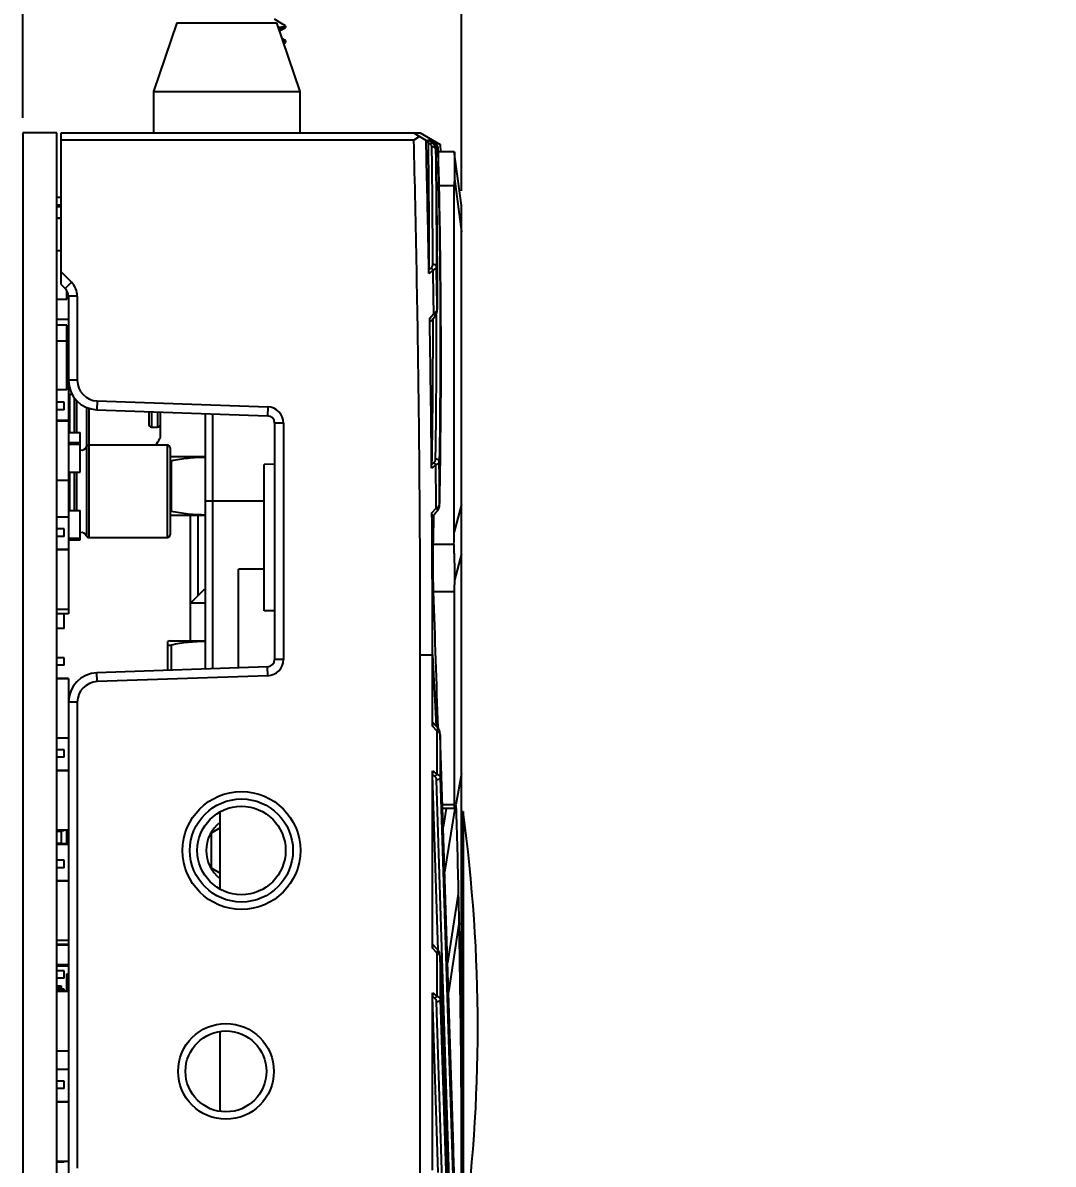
# Model space of a CAD drawing. Header units: millimetres. Extents: x 3299 to 14264, y 1863 to 5555.
# Drawn here: x 4299.9 to 4369.9, y 2769 to 2846.5 of the extents above; entities that cross this region are included whole.
import ezdxf

# ---------------------------------------------------------------- set-up
doc = ezdxf.new("R2010")
doc.units = ezdxf.units.MM
doc.layers.add('02___PRT_ALL_AXES', color=7, linetype='Continuous')
doc.layers.add('细实线', color=7, linetype='Continuous', lineweight=18)
doc.styles.add('工程字', font='gbenor.shx', dxfattribs={"bigfont": 'gbcbig.shx'})
doc.dimstyles.new('ISO-200', dxfattribs={"dimtxt": 15, "dimasz": 5, "dimexe": 2, "dimexo": 1, "dimgap": 2, "dimtad": 1, "dimdsep": 46, "dimtxsty": '工程字', "dimcen": 2.5, "dimclrd": 3, "dimclre": 3, "dimclrt": 6, "dimadec": 0, "dimazin": 0, "dimtfac": 1, "dimtmove": 0, "dimatfit": 3, "dimfxl": 1, "dimarcsym": 0})

# ---------------------------------------------------------------- blocks, each defined once
blk = doc.blocks.new('*D155')
at = {"layer": 'Defpoints', "color": 0, "transparency": 16777216}
for p in [(4329.687, 2868.247), (4299.887, 2839.023), (4329.687, 2834.067)]:
    blk.add_point(p, dxfattribs=at)
at = {"layer": '细实线', "color": 3, "lineweight": -2, "transparency": 16777216}
for p, q in [((4299.887, 2840.023), (4299.887, 2870.247)), ((4329.687, 2835.067), (4329.687, 2870.247)), ((4304.887, 2868.247), (4324.687, 2868.247)), ((4329.687, 2868.247), (4365.299, 2868.247))]:
    blk.add_line(p, q, dxfattribs=at)
at = {"layer": '细实线', "color": 3, "transparency": 16777216}
for points in [[(4304.887, 2869.08), (4304.887, 2867.414), (4299.887, 2868.247)], [(4324.687, 2869.08), (4324.687, 2867.414), (4329.687, 2868.247)]]:
    blk.add_solid(points, dxfattribs=at)
at = {"layer": '细实线', "color": 6, "lineweight": 5, "transparency": 16777216, "insert": (4349.993, 2877.747), "char_height": 15, "attachment_point": 5, "style": '工程字'}
blk.add_mtext('29.8', dxfattribs=at)

msp = doc.modelspace()

# ---------------------------------------------------------------- linework, layer by layer
at = {"color": 7, "linetype": 'Continuous'}
for p, q in [((4310.34718, 2846.48406), (4308.76245, 2841.82311)), ((4310.34718, 2846.48406), (4317.12773, 2846.48406)), ((4317.12773, 2846.48406), (4318.71245, 2841.82311)), ((4317.73745, 2846.27311), (4317.72487, 2846.28769)), ((4317.72487, 2846.15853), (4317.73745, 2846.17311)), ((4317.72487, 2845.28769), (4317.48773, 2845.42524)), ((4317.60254, 2845.08757), (4317.72487, 2845.15853)), ((4317.73745, 2845.27311), (4317.72487, 2845.28769)), ((4317.72487, 2845.15853), (4317.73745, 2845.17311)), ((4308.76245, 2841.82311), (4318.71245, 2841.82311)), ((4299.88745, 2839.02311), (4299.88745, 2501.52311)), ((4302.18745, 2839.02311), (4299.88745, 2839.02311)), ((4302.18745, 2501.52311), (4302.18745, 2839.02311)), ((4302.48745, 2828.72311), (4302.48745, 2839.02311)), ((4302.48745, 2839.02311), (4326.88745, 2839.02311)), ((4326.44984, 2839.02311), (4326.84057, 2838.77311)), ((4326.84057, 2838.77311), (4326.44984, 2838.52311)), ((4327.27636, 2838.50312), (4326.84057, 2838.77311)), ((4326.88745, 2839.02311), (4328.22867, 2838.21123)), ((4326.44984, 2838.52311), (4302.48745, 2838.52311)), ((4327.27636, 2838.50311), (4327.4103, 2838.50657)), ((4327.40938, 2838.32993), (4327.55824, 2838.23627)), ((4327.4103, 2838.50657), (4327.69118, 2838.32973)), ((4327.4491, 2838.50771), (4327.56008, 2838.51156)), ((4327.72938, 2838.33096), (4327.4491, 2838.50771)), ((4327.56008, 2838.51156), (4327.70162, 2838.42344)), ((4327.58725, 2838.5127), (4327.71242, 2838.52373)), ((4327.69002, 2838.4487), (4327.58725, 2838.5127)), ((4327.78376, 2838.39031), (4327.69002, 2838.4487)), ((4327.77242, 2838.39738), (4327.69002, 2838.4487)), ((4327.72938, 2838.33096), (4327.69118, 2838.32973)), ((4327.70162, 2838.42344), (4327.84328, 2838.33525)), ((4327.70162, 2838.42344), (4327.76433, 2838.38441)), ((4327.71242, 2838.52373), (4327.71702, 2838.43189)), ((4327.72938, 2838.33096), (4327.73059, 2838.33022)), ((4327.76433, 2838.38441), (4327.84328, 2838.33525)), ((4327.78376, 2838.39031), (4327.77242, 2838.39738)), ((4327.87019, 2838.33647), (4327.78376, 2838.39031)), ((4327.87019, 2838.33647), (4327.84328, 2838.33525)), ((4327.96189, 2837.92174), (4327.92374, 2837.92012)), ((4327.96208, 2837.92175), (4327.96223, 2837.91792)), ((4327.96223, 2837.91792), (4327.96223, 2837.91791)), ((4328.07792, 2837.93319), (4328.07813, 2837.92752)), ((4328.10529, 2837.92915), (4328.07813, 2837.92752)), ((4328.10529, 2837.92915), (4328.10541, 2837.92647)), ((4328.10598, 2837.90357), (4328.10529, 2837.92915)), ((4328.10585, 2837.90357), (4328.10529, 2837.92915)), ((4328.22867, 2838.21123), (4328.25337, 2837.71731)), ((4329.19713, 2837.71731), (4328.10946, 2837.71731)), ((4329.19713, 2837.71731), (4329.19727, 2837.71678)), ((4329.68745, 2834.06751), (4329.19727, 2837.71678)), ((4329.20542, 2835.8892), (4329.68745, 2832.30066)), ((4329.18745, 2835.40381), (4328.15427, 2835.40381)), ((4329.18745, 2811.90583), (4329.18745, 2835.40381)), ((4302.48745, 2834.61221), (4302.18745, 2834.61221)), ((4302.48745, 2834.10421), (4302.18745, 2834.10421)), ((4302.48745, 2833.97704), (4302.18745, 2833.97704)), ((4329.68745, 2506.47879), (4329.68745, 2834.06743)), ((4302.48745, 2833.21513), (4302.18745, 2833.21513)), ((4302.48745, 2833.18973), (4302.18745, 2833.18973)), ((4302.48745, 2831.0043), (4302.18745, 2831.0043)), ((4328.03671, 2830.61966), (4328.0359, 2827.01594)), ((4328.26388, 2829.13053), (4328.24546, 2830.69585)), ((4328.26916, 2829.13057), (4328.25085, 2830.6959)), ((4302.48745, 2829.57164), (4303.19205, 2828.86704)), ((4327.61951, 2829.84668), (4327.47081, 2829.72296)), ((4327.75206, 2829.68928), (4327.4731, 2829.45719)), ((4302.48745, 2828.72311), (4302.76778, 2828.44278)), ((4303.19205, 2828.86704), (4302.76778, 2828.44278)), ((4302.88746, 2827.7023), (4302.18745, 2827.7023)), ((4302.88746, 2827.7023), (4302.88746, 2828.28273)), ((4302.98745, 2827.91245), (4302.98746, 2806.34092)), ((4303.58745, 2827.91245), (4302.98745, 2827.91245)), ((4303.58745, 2827.91245), (4303.58745, 2822.20449)), ((4328.03569, 2827.02223), (4328.0359, 2827.01596)), ((4302.98746, 2826.34089), (4302.18745, 2826.34089)), ((4327.52592, 2826.42647), (4327.80452, 2826.74888)), ((4327.95827, 2826.67998), (4327.95837, 2826.54998)), ((4327.96367, 2826.67999), (4327.96405, 2826.54999)), ((4302.88746, 2825.9497), (4302.18745, 2825.9497)), ((4302.88746, 2821.55542), (4302.88746, 2825.9497)), ((4302.88746, 2824.85742), (4302.18745, 2824.85742)), ((4302.98746, 2824.46513), (4302.88746, 2824.46513)), ((4302.98746, 2824.43973), (4302.88746, 2824.43973)), ((4302.98746, 2823.21513), (4302.88746, 2823.21513)), ((4302.98746, 2823.18973), (4302.88746, 2823.18973)), ((4302.88746, 2821.55542), (4302.18745, 2821.55542)), ((4303.58745, 2822.20449), (4302.98745, 2822.20449)), ((4328.28503, 2821.12861), (4328.2913, 2822.1646)), ((4328.28951, 2821.12859), (4328.29378, 2822.16459)), ((4302.68745, 2820.71722), (4302.18745, 2820.71722)), ((4302.68745, 2820.20922), (4302.68745, 2820.71722)), ((4302.98746, 2821.25394), (4303.22984, 2821.25394)), ((4303.08745, 2818.65394), (4303.08745, 2821.25394)), ((4303.37511, 2821.02264), (4303.37511, 2818.65394)), ((4303.56142, 2818.65394), (4303.56142, 2820.80366)), ((4304.9386, 2820.80534), (4304.91766, 2820.20571)), ((4304.9386, 2820.80534), (4316.52584, 2820.4007)), ((4302.68745, 2820.20922), (4302.18745, 2820.20922)), ((4304.21349, 2820.36275), (4304.21349, 2811.64801)), ((4304.3998, 2811.52074), (4304.3998, 2820.29371)), ((4304.91766, 2820.20571), (4316.5049, 2819.80107)), ((4308.43745, 2820.08279), (4308.43745, 2819.22311)), ((4308.63745, 2820.07581), (4308.63745, 2819.02311)), ((4309.03745, 2820.06184), (4309.03745, 2819.02311)), ((4312.28745, 2802.59787), (4312.28745, 2819.94835)), ((4316.52584, 2820.4007), (4316.5049, 2819.80107)), ((4302.98746, 2819.46513), (4302.18745, 2819.46513)), ((4302.98746, 2819.43973), (4302.18745, 2819.43973)), ((4312.78745, 2802.61533), (4312.78745, 2819.93089)), ((4316.98745, 2819.30137), (4316.98745, 2803.24484)), ((4317.58745, 2819.30137), (4316.98745, 2819.30137)), ((4317.58745, 2819.30137), (4317.58745, 2803.24484)), ((4302.98746, 2818.65394), (4303.78745, 2818.65394)), ((4303.78745, 2815.97074), (4303.78745, 2818.65394)), ((4303.78745, 2817.97074), (4302.98746, 2817.97074)), ((4302.98746, 2817.87074), (4303.78745, 2817.87074)), ((4304.3998, 2817.82074), (4309.68745, 2817.82074)), ((4309.68745, 2817.82074), (4309.68745, 2811.52074)), ((4309.88745, 2817.62074), (4309.88745, 2811.72074)), ((4309.88845, 2817.03901), (4309.88745, 2817.03901)), ((4309.88745, 2817.02311), (4312.28745, 2817.02311)), ((4309.88845, 2817.03901), (4309.88845, 2812.29651)), ((4309.88745, 2816.72311), (4309.95889, 2816.72311)), ((4309.95889, 2816.72311), (4309.95889, 2813.32311)), ((4327.93936, 2816.46137), (4327.65534, 2816.23081)), ((4327.80849, 2816.61999), (4327.65636, 2816.49651)), ((4302.98746, 2815.40113), (4302.18745, 2815.40113)), ((4302.98746, 2815.97074), (4303.78745, 2815.97074)), ((4303.08745, 2813.37074), (4303.08745, 2815.97074)), ((4303.37511, 2815.97074), (4303.37511, 2813.37074)), ((4303.56142, 2813.37074), (4303.56142, 2815.97074)), ((4312.28745, 2814.02311), (4316.28745, 2814.02311)), ((4328.2004, 2813.79121), (4328.20183, 2813.88794)), ((4328.2004, 2813.79121), (4328.20224, 2813.88793)), ((4328.2004, 2813.79121), (4328.20062, 2813.78314)), ((4328.20062, 2813.78314), (4328.20062, 2813.78312)), ((4329.68745, 2813.76699), (4329.18745, 2811.90583)), ((4302.98746, 2813.37074), (4303.78745, 2813.37074)), ((4303.78745, 2811.37074), (4303.78745, 2813.37074)), ((4309.95889, 2813.32311), (4309.88745, 2813.32311)), ((4312.28745, 2813.02311), (4309.88845, 2813.02311)), ((4311.28745, 2804.52311), (4311.28745, 2813.02311)), ((4311.78745, 2807.57311), (4311.78745, 2813.02311)), ((4312.27745, 2813.02311), (4312.27745, 2808.02311)), ((4327.67946, 2813.19988), (4327.96397, 2813.52112)), ((4302.98746, 2812.90113), (4302.18745, 2812.90113)), ((4309.88745, 2812.29651), (4309.88845, 2812.29651)), ((4302.68745, 2812.11221), (4302.18745, 2812.11221)), ((4302.68745, 2811.60421), (4302.18745, 2811.60421)), ((4302.68745, 2811.60421), (4302.68745, 2812.11221)), ((4303.78745, 2811.47074), (4302.98746, 2811.47074)), ((4304.3998, 2811.52074), (4309.68745, 2811.52074)), ((4302.98746, 2810.71513), (4302.18745, 2810.71513)), ((4302.98746, 2810.68973), (4302.18745, 2810.68973)), ((4302.98746, 2811.37074), (4303.78745, 2811.37074)), ((4329.17304, 2811.06473), (4327.77053, 2811.06473)), ((4329.68745, 2810.41224), (4329.20815, 2808.62814)), ((4314.53745, 2802.67644), (4314.53745, 2809.37311)), ((4316.28745, 2809.37311), (4314.53758, 2809.37311)), ((4311.28745, 2807.07311), (4312.23745, 2808.02311)), ((4312.28745, 2808.02311), (4312.23745, 2808.02311)), ((4329.18745, 2807.84093), (4327.78821, 2807.84093)), ((4329.18745, 2807.84093), (4329.18745, 2793.36433)), ((4312.28745, 2807.07311), (4311.28745, 2807.07311)), ((4302.98746, 2806.65113), (4302.18745, 2806.65113)), ((4302.98746, 2806.34092), (4302.18745, 2806.34092)), ((4302.68745, 2805.35039), (4302.68745, 2806.34092)), ((4302.68745, 2805.35039), (4302.18745, 2805.35039)), ((4309.88745, 2804.52311), (4309.73745, 2804.46686)), ((4309.73745, 2802.50882), (4309.73745, 2804.46678)), ((4309.88745, 2804.52311), (4312.28745, 2804.52311)), ((4309.73745, 2804.22311), (4309.95889, 2804.22311)), ((4309.95889, 2804.22311), (4309.95889, 2802.51656)), ((4302.68745, 2803.36221), (4302.18745, 2803.36221)), ((4302.68745, 2802.85421), (4302.68745, 2803.36221)), ((4317.58745, 2803.24484), (4316.98745, 2803.24484)), ((4326.88745, 2536.97882), (4326.88745, 2803.5674)), ((4326.88745, 2803.5674), (4327.71242, 2803.5674)), ((4327.71242, 2798.71694), (4327.71242, 2803.5674)), ((4327.71242, 2803.5674), (4327.95458, 2798.72435)), ((4302.68745, 2802.85421), (4302.18745, 2802.85421)), ((4316.5049, 2802.74515), (4304.91766, 2802.34051)), ((4304.9386, 2801.74088), (4304.91766, 2802.34051)), ((4316.52584, 2802.14552), (4304.9386, 2801.74088)), ((4316.52584, 2802.14552), (4316.5049, 2802.74515)), ((4302.98746, 2801.96513), (4302.18745, 2801.96513)), ((4302.98746, 2801.93973), (4302.18745, 2801.93973)), ((4302.98746, 2801.96513), (4302.98746, 2761.65113)), ((4303.58745, 2800.34173), (4302.98745, 2800.34173)), ((4303.58745, 2800.34173), (4303.58745, 2768.70449)), ((4328.00148, 2798.39681), (4327.71242, 2798.71694)), ((4328.06879, 2798.59786), (4327.72356, 2798.98021)), ((4328.00148, 2798.39681), (4328.00148, 2795.45976)), ((4328.09311, 2798.59868), (4328.09424, 2798.56421)), ((4302.98746, 2797.90113), (4302.18745, 2797.90113)), ((4328.24194, 2798.12963), (4328.24216, 2798.13918)), ((4328.24194, 2798.12963), (4328.24194, 2795.22127)), ((4329.11277, 2770.79103), (4328.24194, 2798.12963)), ((4329.11299, 2770.80058), (4328.24216, 2798.13919)), ((4302.68745, 2797.11221), (4302.18745, 2797.11221)), ((4302.68745, 2796.60421), (4302.68745, 2797.11221)), ((4302.68745, 2796.60421), (4302.18745, 2796.60421)), ((4302.98746, 2795.71513), (4302.18745, 2795.71513)), ((4302.98746, 2795.68973), (4302.18745, 2795.68973)), ((4327.71242, 2783.64155), (4327.71242, 2795.6886)), ((4327.71242, 2795.6886), (4328.00148, 2795.45976)), ((4328.09693, 2783.48514), (4327.71667, 2795.42296)), ((4327.71667, 2795.42296), (4327.87227, 2795.29977)), ((4328.24194, 2795.22127), (4329.12538, 2767.48656)), ((4329.68745, 2795.49413), (4329.30601, 2793.36433)), ((4327.96846, 2795.06129), (4328.8519, 2767.32657)), ((4313.28745, 2787.65203), (4313.28745, 2792.89419)), ((4329.18745, 2793.36433), (4328.39425, 2793.36433)), ((4329.22601, 2793.13298), (4328.40162, 2793.13298)), ((4328.64396, 2793.13298), (4328.44219, 2791.85954)), ((4329.2332, 2793.13184), (4328.53943, 2788.80667)), ((4302.98746, 2791.65113), (4302.18745, 2791.65113)), ((4302.68745, 2791.60421), (4302.18745, 2791.60421)), ((4302.18745, 2791.57572), (4302.48745, 2791.57572)), ((4302.48745, 2791.60421), (4302.48745, 2790.71513)), ((4302.68745, 2791.60421), (4302.68745, 2791.65113)), ((4302.88745, 2790.71513), (4302.88745, 2791.65113)), ((4313.28745, 2791.80309), (4312.68745, 2791.45668)), ((4312.68745, 2791.45668), (4312.68745, 2789.08954)), ((4302.18745, 2790.77572), (4302.48745, 2790.77572)), ((4302.98746, 2790.71513), (4302.18745, 2790.71513)), ((4302.98746, 2790.68973), (4302.18745, 2790.68973)), ((4302.68745, 2789.61221), (4302.18745, 2789.61221)), ((4302.68745, 2789.10421), (4302.18745, 2789.10421)), ((4302.68745, 2789.10421), (4302.68745, 2789.61221)), ((4312.68745, 2789.08954), (4313.28745, 2788.74313)), ((4302.98746, 2788.21513), (4302.18745, 2788.21513)), ((4302.98746, 2788.18973), (4302.18745, 2788.18973)), ((4329.46604, 2787.32139), (4328.73551, 2782.65103)), ((4329.50625, 2785.29573), (4328.79915, 2780.65323)), ((4329.68745, 2785.29573), (4329.50625, 2785.29573)), ((4302.98746, 2784.15113), (4302.18745, 2784.15113)), ((4302.98745, 2783.8867), (4302.18745, 2783.8867)), ((4302.18745, 2783.85741), (4302.98745, 2783.85741)), ((4328.00148, 2783.32142), (4327.71242, 2783.64155)), ((4328.06879, 2783.52247), (4327.72356, 2783.90482)), ((4328.00148, 2783.32142), (4328.00148, 2780.38437)), ((4328.24194, 2783.05424), (4328.24216, 2783.06379)), ((4328.24194, 2783.05424), (4328.24194, 2780.14588)), ((4329.11277, 2755.71564), (4328.24194, 2783.05424)), ((4329.11299, 2755.72519), (4328.24216, 2783.06381)), ((4302.98745, 2782.51599), (4302.18745, 2782.51599)), ((4302.18745, 2782.44528), (4302.98745, 2782.44528)), ((4302.68745, 2782.11221), (4302.18745, 2782.11221)), ((4302.68745, 2781.60421), (4302.68745, 2782.11221)), ((4302.68745, 2781.60421), (4302.18745, 2781.60421)), ((4302.88745, 2780.71513), (4302.88745, 2781.8867)), ((4302.88745, 2781.8867), (4302.98745, 2781.8867)), ((4302.18745, 2781.0867), (4302.48745, 2781.0867)), ((4302.18745, 2780.9867), (4302.48745, 2780.9867)), ((4302.68745, 2780.86221), (4302.18745, 2780.86221)), ((4302.98746, 2780.71513), (4302.18745, 2780.71513)), ((4302.98746, 2780.68973), (4302.18745, 2780.68973)), ((4302.48745, 2781.0867), (4302.48745, 2780.86221)), ((4302.68745, 2780.71513), (4302.68745, 2780.86221)), ((4327.71242, 2768.56616), (4327.71242, 2780.61321)), ((4327.71242, 2780.61321), (4328.00148, 2780.38437)), ((4328.09693, 2768.40975), (4327.71667, 2780.34757)), ((4327.71667, 2780.34757), (4327.87227, 2780.22438)), ((4327.96846, 2779.9859), (4328.8519, 2752.25118)), ((4328.24194, 2780.14588), (4329.12538, 2752.41117)), ((4313.28745, 2772.55572), (4313.28745, 2777.9905)), ((4302.98746, 2776.65113), (4302.18745, 2776.65113)), ((4302.98746, 2775.40113), (4302.18745, 2775.40113)), ((4302.68745, 2774.61221), (4302.18745, 2774.61221)), ((4302.68745, 2774.10421), (4302.68745, 2774.61221)), ((4302.68745, 2774.10421), (4302.18745, 2774.10421)), ((4302.98746, 2773.21513), (4302.18745, 2773.21513)), ((4302.98746, 2773.18973), (4302.18745, 2773.18973)), ((4329.11277, 2770.79103), (4329.11299, 2770.80058)), ((4329.12508, 2770.40443), (4329.11277, 2770.79103)), ((4329.12561, 2770.40445), (4329.11299, 2770.80058)), ((4329.12538, 2770.3949), (4329.12508, 2770.40443)), ((4329.12538, 2770.3949), (4329.12508, 2770.40443)), ((4329.12538, 2770.3949), (4329.12561, 2770.40445)), ((4329.12538, 2770.3949), (4329.12538, 2767.48656)), ((4302.98746, 2769.15113), (4302.18745, 2769.15113)), ((4302.68745, 2769.10421), (4302.18745, 2769.10421)), ((4302.68745, 2769.10421), (4302.68745, 2769.15113))]:
    msp.add_line(p, q, dxfattribs=at)
for points in [[(4317.72487, 2846.28769), (4317.45727, 2846.44291), (4317.15724, 2846.61712), (4316.97493, 2846.72311)], [(4317.31857, 2845.92278), (4317.45225, 2846.0004), (4317.72487, 2846.15853)], [(4327.96223, 2837.91791), (4327.95603, 2837.98824), (4327.9346, 2838.07336), (4327.89882, 2838.15293), (4327.84995, 2838.22467), (4327.78956, 2838.28661), (4327.73059, 2838.33022)], [(4327.96208, 2837.92175), (4327.94336, 2837.92094), (4327.92374, 2837.92012)], [(4328.03671, 2830.61966), (4328.01182, 2834.30704), (4327.96223, 2837.91792)], [(4328.10529, 2837.92915), (4328.09214, 2837.92834), (4328.07813, 2837.92752)], [(4328.20062, 2813.78314), (4328.29274, 2821.79966), (4328.26085, 2829.90124), (4328.10541, 2837.92647)], [(4327.8732, 2826.54992), (4327.91394, 2826.60296), (4327.96217, 2826.68675), (4327.99859, 2826.77828), (4328.02328, 2826.87746), (4328.03518, 2826.98493), (4328.0359, 2827.01594)], [(4327.53761, 2826.16166), (4327.61732, 2826.25384), (4327.77272, 2826.43362), (4327.87322, 2826.54994)], [(4328.03193, 2813.32093), (4328.07297, 2813.37297), (4328.1222, 2813.45583), (4328.15985, 2813.54661), (4328.18594, 2813.64521), (4328.19943, 2813.75228), (4328.20062, 2813.78312)], [(4327.6908, 2812.93584), (4327.77123, 2813.02659), (4327.92943, 2813.20517), (4328.03195, 2813.32094)], [(4328.24216, 2798.13919), (4328.23981, 2798.17992), (4328.21994, 2798.30246), (4328.18344, 2798.41407), (4328.13159, 2798.51455), (4328.06877, 2798.59788)], [(4328.24216, 2783.06381), (4328.23981, 2783.10453), (4328.21994, 2783.22708), (4328.18344, 2783.33869), (4328.13159, 2783.43917), (4328.06877, 2783.52249)], [(4329.68738, 2735.499), (4329.62249, 2747.1105), (4329.43438, 2758.7993), (4329.12561, 2770.40445)]]:
    msp.add_lwpolyline(points, dxfattribs=at)
for centre, radius in [((4314.73745, 2790.27311), 4), ((4314.73745, 2790.27311), 3.5), ((4313.68745, 2775.27311), 3.25), ((4313.68745, 2775.27311), 2.75)]:
    msp.add_circle(centre, radius, dxfattribs=at)
for centre, radius, start, end in [((4327.46545, 2837.91012), 0.49675, 48.540424, 57.9061796), ((4327.46641, 2837.91123), 0.49528, 43.4399912, 48.5380532), ((4327.46557, 2837.91042), 0.49645, 38.622425, 43.4417266), ((4327.46554, 2837.91042), 0.49647, 32.4077176, 38.6197906), ((4327.60771, 2837.91341), 0.49788, 48.1567872, 58.1830025), ((4327.46517, 2837.91016), 0.49692, 28.9220804, 32.4105777), ((4327.46409, 2837.90969), 0.4981, 16.7509308, 19.4988118), ((4327.46335, 2837.9095), 0.49886, 9.9798235, 16.748422), ((4327.46153, 2837.90924), 0.50071, 2.542977, 9.9720173), ((4327.4633, 2837.90935), 0.49893, 1.4236696, 2.5398935), ((4327.60476, 2837.91286), 0.5008, 1.8641243, 11.2402833), ((2929.81072, 2803.27905), 1398.19079, 0.96180358, 1.08231625), ((2930.08281, 2803.00037), 1398.15926, 0.98445061, 1.10380637), ((4302.23745, 2827.91245), 1.35, 0, 45), ((3805.92785, 2823.80158), 522.36849, 359.8204477, 0.5845186), ((4302.23745, 2827.91245), 0.75, 0, 45), ((4304.98745, 2822.20449), 2, 180, 268), ((4304.98745, 2822.20449), 1.4, 180, 268), ((3806.08614, 2823.80107), 522.2102, 358.9122862, 359.7067798), ((4316.48745, 2819.30137), 1.1, 0, 88), ((4308.63745, 2819.22311), 0.2, 180, 270), ((4309.03745, 2819.22311), 0.2, 270, 0), ((4316.48745, 2819.30137), 0.5, 0, 88), ((4303.88745, 2817.82074), 0.35, 253.3025037, 338.6763137), ((4304.3998, 2817.62074), 0.2, 90, 158.6763137), ((4309.68745, 2817.62074), 0.2, 0, 90), ((2931.27514, 2803.2979), 1396.72625, 0.41937542, 0.53999272), ((2931.52222, 2803.01944), 1396.71972, 0.44188047, 0.56134347), ((4328.00062, 2813.80307), 0.20014, 354.4099908, 356.6036785), ((2931.75732, 2803.60882), 1395.95511, 359.99830008, 0.39366001), ((4303.88745, 2811.52074), 0.35, 21.3236863, 106.6974963), ((4304.3998, 2811.72074), 0.2, 201.3236863, 270), ((4309.68745, 2811.72074), 0.2, 270, 0), ((4316.48745, 2803.24484), 0.5, 272, 0), ((4316.48745, 2803.24484), 1.1, 272, 0), ((4304.98745, 2800.34173), 2, 92, 180), ((4304.98745, 2800.34173), 1.4, 92, 180), ((4314.73745, 2790.27311), 2.4, 127.3955681, 232.6044319)]:
    msp.add_arc(centre, radius, start, end, dxfattribs=at)
for centre, major_axis, ratio, start_param, end_param in [((4331.68745, 2832.71731), (-1.59384, 4.96157), 0.38819452, 0.75953284, 0.87950264), ((3627.42656, 2826.75193), (700.27528, -18.5784), 0.86312135, 6.28796839, 6.29126123), ((4323.59728, 2806.54271), (2.77391, 12.66761), 0.38313405, -1.12340547, -1.05156574), ((4329.68745, 2809.45283), (0.274, 2.99976), 0.13942482, -4.42117213, -4.13242259), ((3624.38996, 2887.48402), (-119.49271, 2727.48957), 0.25633082, -1.61461826, -1.61122829), ((4327.7305, 2798.52486), (-0.00763, 0.45572), 0.03597001, -0.04117966, 1.1351157), ((4327.7305, 2795.55129), (-0.00642, 0.38747), 0.04362473, 1.20784204, 1.90765522), ((4329.27079, 2793.63298), (0.04567, 0.49996), 0.13942482, -4.13242259, -2.12529395), ((4327.7305, 2783.44948), (-0.00763, 0.45572), 0.03597001, -0.04117966, 1.1351157), ((4327.7305, 2780.4759), (-0.00642, 0.38747), 0.04362473, 1.20784204, 1.90765522)]:
    msp.add_ellipse(centre, major_axis=major_axis, ratio=ratio, start_param=start_param, end_param=end_param, dxfattribs=at)
for points, knots in [([(4317.23141, 2846.17932), (4317.27008, 2846.18301), (4317.34272, 2846.1903), (4317.44436, 2846.20188), (4317.51993, 2846.21189), (4317.57289, 2846.22005), (4317.60691, 2846.22587), (4317.63705, 2846.23169), (4317.66327, 2846.23749), (4317.68554, 2846.24327), (4317.70383, 2846.24903), (4317.71649, 2846.25408), (4317.72452, 2846.25824), (4317.72914, 2846.26115), (4317.73277, 2846.26406), (4317.73542, 2846.26701), (4317.73707, 2846.27001), (4317.73745, 2846.27212), (4317.73745, 2846.27311)], [0, 0, 0, 0, 0.22354383, 0.42011261, 0.58868286, 0.66219498, 0.72842863, 0.78732567, 0.83883946, 0.88294314, 0.91966501, 0.94913338, 0.96123456, 0.97165656, 0.98050414, 0.9879516, 0.99429306, 1, 1, 1, 1]), ([(4317.2691, 2846.08298), (4317.29944, 2846.08598), (4317.35707, 2846.09193), (4317.43875, 2846.1013), (4317.51094, 2846.11064), (4317.57337, 2846.11996), (4317.62585, 2846.12925), (4317.6632, 2846.13734), (4317.68788, 2846.14401), (4317.7026, 2846.14868), (4317.71473, 2846.15333), (4317.72181, 2846.15676), (4317.72486, 2846.15853)], [0, 0, 0, 0, 0.19741327, 0.375047, 0.53229799, 0.66863086, 0.78370144, 0.87725679, 0.91592712, 0.94921342, 0.97719077, 1, 1, 1, 1]), ([(4317.56877, 2845.21949), (4317.58187, 2845.22159), (4317.6064, 2845.22574), (4317.64057, 2845.23238), (4317.6696, 2845.23899), (4317.6905, 2845.24474), (4317.70455, 2845.24944), (4317.71319, 2845.25277), (4317.72052, 2845.25609), (4317.72655, 2845.25941), (4317.73129, 2845.26273), (4317.73475, 2845.26608), (4317.73693, 2845.26952), (4317.73745, 2845.27197), (4317.73745, 2845.27311)], [0, 0, 0, 0, 0.21933082, 0.41111311, 0.5751518, 0.71136803, 0.76911794, 0.82005432, 0.86430118, 0.90205731, 0.93365473, 0.95967514, 0.98117364, 1, 1, 1, 1]), ([(4317.60343, 2845.12536), (4317.61757, 2845.1279), (4317.64326, 2845.13286), (4317.67354, 2845.13997), (4317.69374, 2845.1458), (4317.70596, 2845.14991), (4317.71619, 2845.15401), (4317.72222, 2845.157), (4317.72486, 2845.15853)], [0, 0, 0, 0, 0.34119581, 0.62134498, 0.738494, 0.84047564, 0.92751418, 1, 1, 1, 1]), ([(4326.88745, 2803.5674), (4326.88745, 2809.39258), (4326.81451, 2821.04574), (4326.59567, 2832.69707), (4326.44984, 2838.52311)], [0, 0, 0, 0, 0.49988494, 1, 1, 1, 1]), ([(4327.4731, 2829.45719), (4327.45915, 2830.21094), (4327.40087, 2833.2264), (4327.33285, 2836.24168), (4327.27634, 2838.50311)], [0, 0, 0, 0, 0.24995924, 1, 1, 1, 1]), ([(4327.40938, 2838.32999), (4327.4092, 2838.34194), (4327.40888, 2838.36493), (4327.40853, 2838.39786), (4327.40836, 2838.42334), (4327.40832, 2838.44196), (4327.40833, 2838.45441), (4327.4084, 2838.46575), (4327.4085, 2838.47587), (4327.40866, 2838.4847), (4327.40887, 2838.49213), (4327.40909, 2838.4974), (4327.40931, 2838.50084), (4327.40947, 2838.50282), (4327.40964, 2838.50437), (4327.40984, 2838.50553), (4327.40999, 2838.50618), (4327.41019, 2838.50657), (4327.4103, 2838.50657)], [0, 0, 0, 0, 0.20282547, 0.39016138, 0.5589598, 0.63541822, 0.70604156, 0.77034702, 0.82781768, 0.87793583, 0.92016248, 0.953944, 0.96749735, 0.97874159, 0.98762513, 0.99410536, 0.99816906, 1, 1, 1, 1]), ([(4327.40938, 2838.32999), (4327.42041, 2837.61279), (4327.45862, 2834.74394), (4327.47319, 2831.87477), (4327.47081, 2829.72296)], [0, 0, 0, 0, 0.25000484, 1, 1, 1, 1]), ([(4327.69118, 2838.32973), (4327.68978, 2838.33052), (4327.68664, 2838.33176), (4327.6814, 2838.33244), (4327.67557, 2838.33203), (4327.66649, 2838.32992), (4327.65378, 2838.32424), (4327.63743, 2838.31384), (4327.61933, 2838.29956), (4327.59977, 2838.28159), (4327.57907, 2838.26023), (4327.56528, 2838.24458), (4327.55824, 2838.23627)], [0, 0, 0, 0, 0.02842229, 0.05894155, 0.09291207, 0.13129132, 0.22332867, 0.33747967, 0.47371275, 0.63089627, 0.80723162, 1, 1, 1, 1]), ([(4327.55824, 2838.23627), (4327.57285, 2838.22707), (4327.59917, 2838.20519), (4327.62821, 2838.16429), (4327.64569, 2838.11926), (4327.64984, 2838.08785), (4327.65007, 2838.07239)], [0, 0, 0, 0, 0.26504089, 0.51859303, 0.76249031, 1, 1, 1, 1]), ([(4327.55973, 2838.43898), (4327.55965, 2838.4442), (4327.5595, 2838.45413), (4327.55934, 2838.46818), (4327.55925, 2838.48052), (4327.55923, 2838.48965), (4327.55927, 2838.49598), (4327.55931, 2838.49993), (4327.55938, 2838.50334), (4327.55947, 2838.50617), (4327.55958, 2838.50841), (4327.5597, 2838.51001), (4327.55984, 2838.511), (4327.55995, 2838.51142), (4327.56004, 2838.51156), (4327.56008, 2838.51156)], [0, 0, 0, 0, 0.21563826, 0.40979557, 0.58030586, 0.72496902, 0.78689181, 0.8414798, 0.88843725, 0.9274712, 0.95831519, 0.98073788, 0.99454762, 0.99822834, 1, 1, 1, 1]), ([(4327.65007, 2838.07239), (4327.66007, 2837.40716), (4327.69495, 2834.7462), (4327.70949, 2832.08498), (4327.70896, 2830.0891)], [0, 0, 0, 0, 0.25000445, 1, 1, 1, 1]), ([(4327.91527, 2837.95305), (4327.91141, 2837.96145), (4327.90091, 2837.97808), (4327.87923, 2838.00011), (4327.85156, 2838.01993), (4327.81856, 2838.03711), (4327.78098, 2838.0513), (4327.72486, 2838.06607), (4327.68032, 2838.07129), (4327.65007, 2838.07239)], [0, 0, 0, 0, 0.0914725, 0.19238082, 0.30409371, 0.42671366, 0.55940801, 0.7006176, 1, 1, 1, 1]), ([(4327.69118, 2838.32973), (4327.7261, 2838.30782), (4327.7905, 2838.25523), (4327.86418, 2838.15553), (4327.91099, 2838.04164), (4327.9228, 2837.96052), (4327.92374, 2837.92012)], [0, 0, 0, 0, 0.25267866, 0.50338781, 0.75231064, 1, 1, 1, 1]), ([(4327.84328, 2838.33525), (4327.84148, 2838.33628), (4327.83725, 2838.33777), (4327.8301, 2838.33797), (4327.82204, 2838.33633), (4327.8131, 2838.33292), (4327.80329, 2838.32776), (4327.78825, 2838.31803), (4327.77719, 2838.30903), (4327.76969, 2838.30242)], [0, 0, 0, 0, 0.07372838, 0.15583129, 0.25158346, 0.36409294, 0.49491832, 0.64468139, 1, 1, 1, 1]), ([(4327.9227, 2838.06097), (4327.90392, 2838.06618), (4327.86472, 2838.0742), (4327.82488, 2838.07757), (4327.80449, 2838.07817)], [0, 0, 0, 0, 0.48859366, 1, 1, 1, 1]), ([(4327.84328, 2838.33525), (4327.87786, 2838.31378), (4327.94174, 2838.26228), (4328.01546, 2838.16463), (4328.0632, 2838.05289), (4328.07624, 2837.97305), (4328.07792, 2837.9332)], [0, 0, 0, 0, 0.2526772, 0.50341547, 0.75235154, 1, 1, 1, 1]), ([(4327.93362, 2838.07595), (4327.9268, 2838.09521), (4327.9161, 2838.12039), (4327.90342, 2838.14451), (4327.90012, 2838.15048)], [0, 0, 0, 0, 0.74966491, 1, 1, 1, 1]), ([(4327.92374, 2837.92012), (4327.92339, 2837.92571), (4327.92156, 2837.93702), (4327.91768, 2837.94779), (4327.91527, 2837.95305)], [0, 0, 0, 0, 0.49197961, 1, 1, 1, 1]), ([(4327.92374, 2837.92012), (4327.93373, 2837.25468), (4327.96862, 2834.59288), (4327.98316, 2831.93082), (4327.98262, 2829.93432)], [0, 0, 0, 0, 0.25000444, 1, 1, 1, 1]), ([(4328.09595, 2838.01048), (4328.09076, 2838.03656), (4328.07617, 2838.08803), (4328.04221, 2838.16079), (4327.9969, 2838.22736), (4327.95983, 2838.26641), (4327.93984, 2838.28432)], [0, 0, 0, 0, 0.24904324, 0.49848008, 0.74869672, 1, 1, 1, 1]), ([(4328.05735, 2837.98122), (4328.05132, 2837.98933), (4328.03659, 2838.00497), (4328.00941, 2838.02501), (4327.97673, 2838.0424), (4327.95267, 2838.05163), (4327.93995, 2838.05578)], [0, 0, 0, 0, 0.21497489, 0.45326241, 0.71545922, 1, 1, 1, 1]), ([(4328.03569, 2827.02223), (4328.04572, 2829.74715), (4328.03065, 2833.38062), (4327.97769, 2837.01353), (4327.96208, 2837.92175)], [0, 0, 0, 0, 0.74999353, 1, 1, 1, 1]), ([(4328.06976, 2837.96044), (4328.06894, 2837.96223), (4328.06537, 2837.96948), (4328.061, 2837.97632), (4328.05735, 2837.98122)], [0, 0, 0, 0, 0.2431883, 1, 1, 1, 1]), ([(4328.07813, 2837.92752), (4328.0778, 2837.93311), (4328.07601, 2837.94442), (4328.07215, 2837.95519), (4328.06976, 2837.96044)], [0, 0, 0, 0, 0.49234961, 1, 1, 1, 1]), ([(4328.07813, 2837.92752), (4328.16611, 2834.39098), (4328.27026, 2827.31601), (4328.23065, 2820.2404), (4328.1749, 2816.70329)], [0, 0, 0, 0, 0.50000635, 1, 1, 1, 1]), ([(4328.25085, 2830.6959), (4328.24292, 2831.29659), (4328.20706, 2833.69938), (4328.15463, 2836.10192), (4328.10598, 2837.90357)], [0, 0, 0, 0, 0.24999366, 1, 1, 1, 1]), ([(4329.19727, 2837.71678), (4329.19744, 2837.71551), (4329.19763, 2837.71172), (4329.19801, 2837.7042), (4329.19842, 2837.693), (4329.19893, 2837.67814), (4329.19949, 2837.65962), (4329.20013, 2837.63745), (4329.20083, 2837.61165), (4329.20192, 2837.57005), (4329.20342, 2837.50914), (4329.20535, 2837.42551), (4329.20748, 2837.32798), (4329.20975, 2837.21687), (4329.21209, 2837.09249), (4329.2153, 2836.90123), (4329.21797, 2836.69361), (4329.21925, 2836.47024), (4329.21889, 2836.28579), (4329.2165, 2836.1254), (4329.21197, 2835.99202), (4329.2081, 2835.92371), (4329.20542, 2835.8892)], [0, 0, 0, 0, 0.00210316, 0.00622124, 0.01235116, 0.02048871, 0.03062927, 0.04276507, 0.05688611, 0.07298231, 0.11105385, 0.15686325, 0.21027631, 0.27113115, 0.33924761, 0.41442404, 0.58504531, 0.67998672, 0.7809837, 0.88774374, 0.94320072, 1, 1, 1, 1]), ([(4327.70896, 2830.0891), (4327.70896, 2830.0672), (4327.70603, 2830.02336), (4327.69418, 2829.9696), (4327.67872, 2829.92832), (4327.6585, 2829.88834), (4327.63696, 2829.8612), (4327.61951, 2829.84668)], [0, 0, 0, 0, 0.24724397, 0.49426123, 0.61850874, 0.74376608, 1, 1, 1, 1]), ([(4327.98262, 2829.93432), (4327.98195, 2829.94419), (4327.97691, 2829.96466), (4327.95963, 2829.99288), (4327.93352, 2830.01859), (4327.89954, 2830.0412), (4327.85873, 2830.06014), (4327.81234, 2830.07486), (4327.76184, 2830.08491), (4327.72681, 2830.08826), (4327.70896, 2830.0891)], [0, 0, 0, 0, 0.08782744, 0.18323286, 0.29024553, 0.41052391, 0.54376738, 0.6882755, 0.84145792, 1, 1, 1, 1]), ([(4327.4731, 2829.45719), (4327.47224, 2829.50342), (4327.47111, 2829.59201), (4327.47076, 2829.6806), (4327.47081, 2829.72296)], [0, 0, 0, 0, 0.52188501, 1, 1, 1, 1]), ([(4327.75206, 2829.68928), (4327.74327, 2829.70388), (4327.72421, 2829.73268), (4327.69229, 2829.77367), (4327.6574, 2829.81203), (4327.63234, 2829.83561), (4327.61951, 2829.84668)], [0, 0, 0, 0, 0.24755079, 0.50095827, 0.75387987, 1, 1, 1, 1]), ([(4327.98262, 2829.93432), (4327.98226, 2829.92213), (4327.97922, 2829.8975), (4327.96764, 2829.86144), (4327.94899, 2829.82658), (4327.92326, 2829.79338), (4327.89045, 2829.76234), (4327.85066, 2829.73398), (4327.80405, 2829.709), (4327.77, 2829.69548), (4327.75206, 2829.68928)], [0, 0, 0, 0, 0.10226502, 0.20671398, 0.3159177, 0.43217829, 0.55750055, 0.69337956, 0.84080171, 1, 1, 1, 1]), ([(4327.80452, 2826.74888), (4327.82231, 2826.75731), (4327.85611, 2826.77499), (4327.90229, 2826.80538), (4327.94183, 2826.83832), (4327.97469, 2826.87308), (4328.00071, 2826.90924), (4328.0198, 2826.94638), (4328.0319, 2826.98408), (4328.03526, 2827.00966), (4328.03569, 2827.02223)], [0, 0, 0, 0, 0.15726718, 0.30416707, 0.44071484, 0.56741608, 0.6851935, 0.79535063, 0.8995788, 1, 1, 1, 1]), ([(4327.53761, 2826.16166), (4327.53755, 2826.16159), (4327.53743, 2826.16148), (4327.53717, 2826.16148), (4327.53695, 2826.16168), (4327.53664, 2826.16222), (4327.53628, 2826.16334), (4327.53586, 2826.16519), (4327.53543, 2826.16776), (4327.53499, 2826.17106), (4327.53454, 2826.1751), (4327.53409, 2826.17989), (4327.53364, 2826.1854), (4327.53301, 2826.19415), (4327.53225, 2826.2067), (4327.5314, 2826.22349), (4327.53059, 2826.24229), (4327.52983, 2826.26272), (4327.52886, 2826.29216), (4327.52781, 2826.33071), (4327.52676, 2826.37817), (4327.52618, 2826.4103), (4327.52592, 2826.42647)], [0, 0, 0, 0, 0.00096037, 0.00172989, 0.00271014, 0.00415414, 0.00875628, 0.01586171, 0.02561038, 0.03811019, 0.05340628, 0.07147397, 0.09228234, 0.11579346, 0.17042353, 0.23409957, 0.30537454, 0.38266763, 0.46457539, 0.63761805, 0.81755427, 1, 1, 1, 1]), ([(4327.65536, 2816.23081), (4327.64768, 2817.0804), (4327.61384, 2820.47906), (4327.56759, 2823.87761), (4327.52593, 2826.42648)], [0, 0, 0, 0, 0.24997499, 1, 1, 1, 1]), ([(4327.72685, 2826.3671), (4327.72875, 2825.54453), (4327.72859, 2822.25422), (4327.69732, 2818.96391), (4327.65636, 2816.49651)], [0, 0, 0, 0, 0.24999858, 1, 1, 1, 1]), ([(4327.80452, 2826.74888), (4327.81298, 2826.73875), (4327.82871, 2826.71869), (4327.84921, 2826.68828), (4327.86548, 2826.65909), (4327.8772, 2826.63171), (4327.88414, 2826.60663), (4327.88615, 2826.58429), (4327.88337, 2826.56769), (4327.87836, 2826.55673), (4327.87505, 2826.55206), (4327.87321, 2826.54994)], [0, 0, 0, 0, 0.17696985, 0.34170245, 0.49152003, 0.62472273, 0.74042457, 0.83916703, 0.92366659, 0.96239909, 1, 1, 1, 1]), ([(4327.96405, 2826.54999), (4327.97084, 2824.12761), (4327.95742, 2820.89761), (4327.91403, 2817.66801), (4327.90131, 2816.86062)], [0, 0, 0, 0, 0.74999493, 1, 1, 1, 1]), ([(4312.28747, 2816.96673), (4312.18992, 2816.96721), (4311.99477, 2816.96534), (4311.60465, 2816.95019), (4311.11766, 2816.91034), (4310.53609, 2816.83184), (4310.15088, 2816.76182), (4309.95889, 2816.72311)], [0, 0, 0, 0, 0.12478847, 0.24959783, 0.49935432, 0.74945841, 1, 1, 1, 1]), ([(4327.90131, 2816.86062), (4327.90096, 2816.83879), (4327.89737, 2816.79513), (4327.88474, 2816.74169), (4327.86872, 2816.70073), (4327.84796, 2816.6611), (4327.82609, 2816.63428), (4327.80849, 2816.61999)], [0, 0, 0, 0, 0.24698791, 0.49391515, 0.61818385, 0.74350841, 1, 1, 1, 1]), ([(4328.1749, 2816.70329), (4328.17418, 2816.71317), (4328.16903, 2816.73367), (4328.15168, 2816.76197), (4328.12555, 2816.78787), (4328.09158, 2816.81078), (4328.05082, 2816.8301), (4328.00451, 2816.84528), (4327.9541, 2816.85586), (4327.91912, 2816.85959), (4327.90131, 2816.86062)], [0, 0, 0, 0, 0.08776812, 0.18338133, 0.29069146, 0.41121844, 0.54457462, 0.68901314, 0.84192543, 1, 1, 1, 1]), ([(4327.65534, 2816.23081), (4327.65492, 2816.27703), (4327.65478, 2816.3656), (4327.65566, 2816.45417), (4327.65636, 2816.49651)], [0, 0, 0, 0, 0.52189116, 1, 1, 1, 1]), ([(4327.93936, 2816.46137), (4327.93068, 2816.47604), (4327.91188, 2816.50501), (4327.88037, 2816.54628), (4327.84592, 2816.58497), (4327.82117, 2816.6088), (4327.80849, 2816.61999)], [0, 0, 0, 0, 0.2477909, 0.50129543, 0.7541432, 1, 1, 1, 1]), ([(4328.1749, 2816.70329), (4328.17425, 2816.69113), (4328.17061, 2816.66659), (4328.1582, 2816.63078), (4328.13879, 2816.59623), (4328.11237, 2816.56342), (4328.07896, 2816.53283), (4328.03866, 2816.50496), (4327.99164, 2816.48052), (4327.95739, 2816.46737), (4327.93936, 2816.46137)], [0, 0, 0, 0, 0.10194078, 0.2062852, 0.31554685, 0.43196014, 0.55745841, 0.69346991, 0.84092293, 1, 1, 1, 1]), ([(4328.15244, 2813.66549), (4328.16549, 2813.68358), (4328.18195, 2813.71239), (4328.19526, 2813.75321), (4328.19882, 2813.77352), (4328.1998, 2813.78357)], [0, 0, 0, 0, 0.52072566, 0.76414475, 1, 1, 1, 1]), ([(4309.95889, 2813.32311), (4310.15088, 2813.28439), (4310.53609, 2813.21438), (4311.11766, 2813.13588), (4311.60465, 2813.09603), (4311.99477, 2813.08088), (4312.18992, 2813.07901), (4312.28747, 2813.07949)], [0, 0, 0, 0, 0.25054159, 0.5006457, 0.75040218, 0.87521153, 1, 1, 1, 1]), ([(4327.6908, 2812.93584), (4327.69067, 2812.93569), (4327.69025, 2812.93541), (4327.68956, 2812.93604), (4327.68913, 2812.93711), (4327.68859, 2812.93886), (4327.68809, 2812.9413), (4327.68756, 2812.94449), (4327.68705, 2812.94841), (4327.68653, 2812.95309), (4327.68603, 2812.9585), (4327.68534, 2812.96714), (4327.68453, 2812.97959), (4327.68367, 2812.9963), (4327.68289, 2813.01506), (4327.6822, 2813.0355), (4327.68158, 2813.05721), (4327.68105, 2813.07988), (4327.68044, 2813.11129), (4327.67986, 2813.15136), (4327.67957, 2813.18363), (4327.67946, 2813.19988)], [0, 0, 0, 0, 0.00224339, 0.00463417, 0.00896038, 0.01570744, 0.02506565, 0.037164, 0.05207276, 0.06977772, 0.09025185, 0.11346331, 0.16764515, 0.231074, 0.30229873, 0.37971263, 0.46186973, 0.54753934, 0.63567487, 0.81655186, 1, 1, 1, 1]), ([(4327.96397, 2813.52112), (4327.9844, 2813.53052), (4328.02297, 2813.55037), (4328.07488, 2813.58527), (4328.11817, 2813.6233), (4328.14216, 2813.65126), (4328.15244, 2813.66549)], [0, 0, 0, 0, 0.28126583, 0.54132007, 0.7804222, 1, 1, 1, 1]), ([(4327.96397, 2813.52112), (4327.97241, 2813.51086), (4327.98808, 2813.49054), (4328.0085, 2813.45979), (4328.02468, 2813.43031), (4328.03632, 2813.40271), (4328.04317, 2813.3775), (4328.04509, 2813.35511), (4328.04223, 2813.33853), (4328.03714, 2813.32765), (4328.0338, 2813.32303), (4328.03195, 2813.32094)], [0, 0, 0, 0, 0.17741775, 0.34257277, 0.49273027, 0.62613276, 0.74183699, 0.84033936, 0.92434273, 0.96275035, 1, 1, 1, 1]), ([(4327.78821, 2807.84093), (4327.78405, 2807.96548), (4327.77664, 2808.22288), (4327.76528, 2808.76013), (4327.75768, 2809.45272), (4327.75815, 2810.14534), (4327.76356, 2810.68267), (4327.76791, 2810.94014), (4327.77053, 2811.06473)], [0, 0, 0, 0, 0.11595387, 0.23960529, 0.50000268, 0.76040139, 0.88405222, 1, 1, 1, 1]), ([(4329.17304, 2811.06473), (4329.16993, 2810.97275), (4329.16784, 2810.78368), (4329.17335, 2810.49378), (4329.18438, 2810.19241), (4329.20226, 2809.77729), (4329.21785, 2809.35795), (4329.21917, 2808.93898), (4329.21323, 2808.73104), (4329.20815, 2808.62814)], [0, 0, 0, 0, 0.11326313, 0.23265027, 0.35683128, 0.48441089, 0.74404164, 0.8732016, 1, 1, 1, 1]), ([(4312.28747, 2804.46673), (4312.18992, 2804.46721), (4311.99477, 2804.46534), (4311.60465, 2804.45019), (4311.11766, 2804.41034), (4310.53609, 2804.33184), (4310.15088, 2804.26182), (4309.95889, 2804.22311)], [0, 0, 0, 0, 0.12478847, 0.24959783, 0.49935432, 0.74945841, 1, 1, 1, 1]), ([(4328.00148, 2798.39681), (4328.00988, 2798.40718), (4328.0255, 2798.42769), (4328.04582, 2798.45871), (4328.06192, 2798.48841), (4328.07347, 2798.51616), (4328.08023, 2798.54146), (4328.08208, 2798.56387), (4328.07916, 2798.58042), (4328.07402, 2798.59123), (4328.07065, 2798.5958), (4328.06879, 2798.59786)], [0, 0, 0, 0, 0.17778142, 0.34327419, 0.49370052, 0.62725911, 0.74296293, 0.84127321, 0.92488143, 0.96303028, 1, 1, 1, 1]), ([(4328.16982, 2798.28094), (4328.15941, 2798.29231), (4328.13632, 2798.31453), (4328.09689, 2798.34489), (4328.0516, 2798.37287), (4328.01872, 2798.3891), (4328.00148, 2798.39681)], [0, 0, 0, 0, 0.22478684, 0.46609785, 0.72454175, 1, 1, 1, 1]), ([(4328.23064, 2798.18257), (4328.22455, 2798.20004), (4328.20736, 2798.23516), (4328.18349, 2798.266), (4328.16982, 2798.28094)], [0, 0, 0, 0, 0.47741075, 1, 1, 1, 1]), ([(4328.24194, 2798.12963), (4328.24158, 2798.13406), (4328.23955, 2798.15202), (4328.23511, 2798.1697), (4328.23064, 2798.18257)], [0, 0, 0, 0, 0.24595699, 1, 1, 1, 1]), ([(4328.00148, 2795.45976), (4327.99293, 2795.44499), (4327.97438, 2795.41584), (4327.94327, 2795.37424), (4327.90926, 2795.3352), (4327.88481, 2795.3111), (4327.87227, 2795.29977)], [0, 0, 0, 0, 0.24801784, 0.50162104, 0.75440247, 1, 1, 1, 1]), ([(4327.87227, 2795.29977), (4327.89001, 2795.28573), (4327.91218, 2795.2593), (4327.93348, 2795.22008), (4327.95008, 2795.1795), (4327.96349, 2795.12646), (4327.96776, 2795.08302), (4327.96846, 2795.06129)], [0, 0, 0, 0, 0.2566949, 0.38208926, 0.50638538, 0.7532511, 1, 1, 1, 1]), ([(4328.24194, 2795.22127), (4328.24116, 2795.21138), (4328.23589, 2795.19085), (4328.21847, 2795.16247), (4328.19233, 2795.13636), (4328.15839, 2795.11315), (4328.11768, 2795.09343), (4328.07146, 2795.07777), (4328.02116, 2795.06665), (4327.98624, 2795.06253), (4327.96846, 2795.06129)], [0, 0, 0, 0, 0.08772091, 0.18355434, 0.29117079, 0.41195035, 0.5454179, 0.68978003, 0.84241004, 1, 1, 1, 1]), ([(4328.00148, 2795.45976), (4328.01958, 2795.45396), (4328.05402, 2795.4412), (4328.10138, 2795.41732), (4328.14217, 2795.39), (4328.17618, 2795.3599), (4328.20329, 2795.32752), (4328.22346, 2795.29334), (4328.23672, 2795.25782), (4328.24097, 2795.23339), (4328.24194, 2795.22127)], [0, 0, 0, 0, 0.15890406, 0.30634134, 0.44247156, 0.56814851, 0.68474131, 0.79409111, 0.8983563, 1, 1, 1, 1]), ([(4329.29831, 2793.32462), (4329.33279, 2792.33229), (4329.39507, 2790.33137), (4329.44417, 2788.33009), (4329.46604, 2787.32139)], [0, 0, 0, 0, 0.49599976, 1, 1, 1, 1]), ([(4329.46604, 2787.32139), (4329.46964, 2787.15569), (4329.48396, 2786.48048), (4329.49703, 2785.80526), (4329.50625, 2785.29573)], [0, 0, 0, 0, 0.245414, 1, 1, 1, 1]), ([(4329.50625, 2785.29573), (4329.53645, 2783.62778), (4329.64218, 2776.95378), (4329.68745, 2770.27882), (4329.68745, 2765.2722)], [0, 0, 0, 0, 0.24992684, 1, 1, 1, 1]), ([(4328.00148, 2783.32142), (4328.00988, 2783.33179), (4328.0255, 2783.3523), (4328.04582, 2783.38332), (4328.06192, 2783.41302), (4328.07347, 2783.44077), (4328.08023, 2783.46607), (4328.08208, 2783.48848), (4328.07916, 2783.50503), (4328.07402, 2783.51584), (4328.07065, 2783.52041), (4328.06879, 2783.52247)], [0, 0, 0, 0, 0.17778142, 0.34327419, 0.49370052, 0.62725911, 0.74296293, 0.84127321, 0.92488143, 0.96303028, 1, 1, 1, 1]), ([(4328.16982, 2783.20555), (4328.15941, 2783.21692), (4328.13632, 2783.23914), (4328.09689, 2783.26951), (4328.0516, 2783.29749), (4328.01872, 2783.31371), (4328.00148, 2783.32142)], [0, 0, 0, 0, 0.22478684, 0.46609785, 0.72454175, 1, 1, 1, 1]), ([(4328.23064, 2783.10718), (4328.22455, 2783.12465), (4328.20736, 2783.15978), (4328.18349, 2783.19061), (4328.16982, 2783.20555)], [0, 0, 0, 0, 0.47741075, 1, 1, 1, 1]), ([(4328.24194, 2783.05424), (4328.24158, 2783.05867), (4328.23955, 2783.07663), (4328.23511, 2783.09431), (4328.23064, 2783.10718)], [0, 0, 0, 0, 0.24595699, 1, 1, 1, 1]), ([(4328.00148, 2780.38437), (4327.99293, 2780.3696), (4327.97438, 2780.34045), (4327.94327, 2780.29885), (4327.90926, 2780.25981), (4327.88481, 2780.23572), (4327.87227, 2780.22438)], [0, 0, 0, 0, 0.24801784, 0.50162104, 0.75440247, 1, 1, 1, 1]), ([(4327.87227, 2780.22438), (4327.89001, 2780.21034), (4327.91218, 2780.18391), (4327.93348, 2780.14469), (4327.95008, 2780.10411), (4327.96349, 2780.05107), (4327.96776, 2780.00763), (4327.96846, 2779.9859)], [0, 0, 0, 0, 0.2566949, 0.38208926, 0.50638538, 0.7532511, 1, 1, 1, 1]), ([(4328.24194, 2780.14588), (4328.24116, 2780.13599), (4328.23589, 2780.11547), (4328.21847, 2780.08708), (4328.19233, 2780.06097), (4328.15839, 2780.03776), (4328.11768, 2780.01804), (4328.07146, 2780.00238), (4328.02116, 2779.99126), (4327.98624, 2779.98714), (4327.96846, 2779.9859)], [0, 0, 0, 0, 0.08772091, 0.18355434, 0.29117079, 0.41195035, 0.5454179, 0.68978003, 0.84241004, 1, 1, 1, 1]), ([(4328.00148, 2780.38437), (4328.01958, 2780.37857), (4328.05402, 2780.36582), (4328.10138, 2780.34193), (4328.14217, 2780.31461), (4328.17618, 2780.28451), (4328.20329, 2780.25213), (4328.22346, 2780.21795), (4328.23672, 2780.18243), (4328.24097, 2780.158), (4328.24194, 2780.14588)], [0, 0, 0, 0, 0.15890406, 0.30634134, 0.44247156, 0.56814851, 0.68474131, 0.79409111, 0.8983563, 1, 1, 1, 1]), ([(4329.66044, 2742.84257), (4329.64441, 2745.13892), (4329.55174, 2754.32445), (4329.34486, 2763.50883), (4329.12538, 2770.3949)], [0, 0, 0, 0, 0.24999077, 1, 1, 1, 1])]:
    msp.add_open_spline(points, degree=3, knots=knots, dxfattribs=at)
at = {"layer": '02___PRT_ALL_AXES', "color": 7, "linetype": 'Continuous'}
for p, q in [((4317.73745, 2846.27311), (4317.73745, 2846.17311)), ((4317.73745, 2845.27311), (4317.73745, 2845.17311)), ((4308.76245, 2841.82311), (4308.76245, 2839.02311)), ((4318.71245, 2841.82311), (4318.71245, 2839.02311)), ((4309.23745, 2818.32155), (4309.23745, 2820.05485)), ((4308.63745, 2819.02311), (4309.03745, 2819.02311)), ((4316.98745, 2816.50339), (4316.28745, 2816.48506)), ((4316.28745, 2806.56115), (4316.28745, 2816.48506)), ((4316.98745, 2806.54282), (4316.28745, 2806.56115)), ((4329.68745, 2792.92311), (4329.78745, 2792.92311)), ((4329.78745, 2792.92311), (4329.78745, 2763.62311))]:
    msp.add_line(p, q, dxfattribs=at)
msp.add_circle((4314.73745, 2790.27311), 3, dxfattribs=at)
msp.add_arc((4222.9762, 2778.27311), 107.81125, 352.1901651, 7.8098349, dxfattribs=at)
msp.add_open_spline([(4308.9295, 2817.8174), (4308.9519, 2817.8525), (4309.05718, 2818.01892), (4309.15933, 2818.18734), (4309.23745, 2818.32155)], degree=3, knots=[0, 0, 0, 0, 0.2114245, 1, 1, 1, 1], dxfattribs=at)

# ---------------------------------------------------------------- dimensions: what is measured, and where the dimension line sits
at = {"layer": '细实线', "color": 3, "lineweight": 5}
dim = msp.add_linear_dim(base=(4329.68745, 2868.24688), p1=(4299.88745, 2839.02311), p2=(4329.68745, 2834.06743), dimstyle='ISO-200', dxfattribs=at)
dim.commit()
dim.dimension.update_dxf_attribs({"geometry": '*D155', "text_midpoint": (4349.993, 2877.74688)})

doc.saveas('drawing.dxf')
